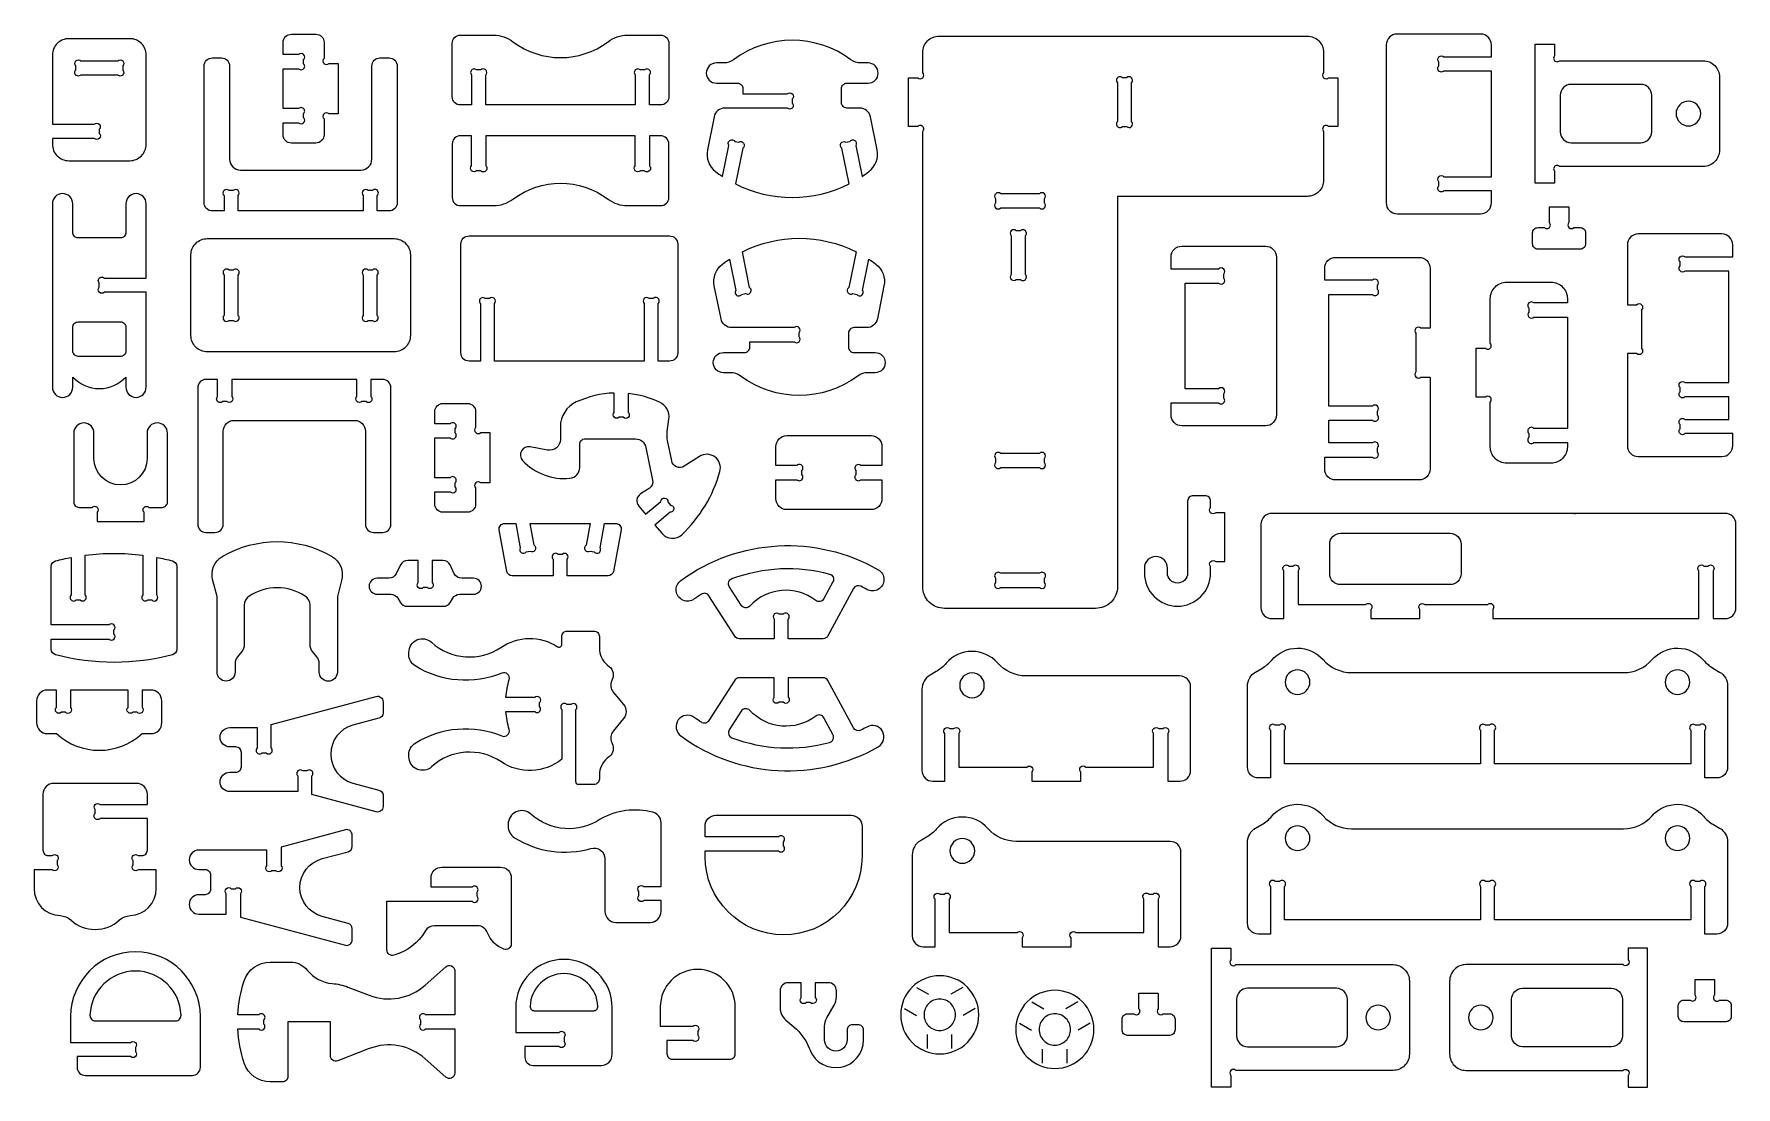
# Model space of a CAD drawing. Extents: x -471 to 979, y -690 to 1124.
# Drawn here: x -468 to 977, y -690 to 204 of the extents above; entities that cross this region are included whole.
import ezdxf

# ---------------------------------------------------------------- set-up
doc = ezdxf.new("R2010")
doc.units = 0
doc.header["$MEASUREMENT"] = 0
doc.layers.add('KONTUR', color=20, linetype='CONTINUOUS')

msp = doc.modelspace()

# ---------------------------------------------------------------- linework, layer by layer
at = {"layer": 'KONTUR'}
for points in [[(-256.5, 128.4), (-243.4, 128.4, 1), (-239.1, 132.7), (-239.1, 136.2, 1), (-243.4, 140.4), (-256.5, 140.4), (-256.5, 174.3), (-243.4, 174.3, 1), (-239.1, 178.5), (-239.1, 182, 1), (-243.4, 186.3), (-256.5, 186.3), (-256.5, 196.7, -0.414214), (-249.5, 203.6), (-228.7, 203.6, -0.414214), (-221.8, 196.7), (-221.8, 183, 1), (-217.5, 178.7), (-209.8, 178.7), (-209.8, 136), (-217.5, 136, 1), (-221.8, 131.7), (-221.8, 118.1, -0.414214), (-228.7, 111.2), (-249.5, 111.2, -0.414214), (-256.5, 118.1)], [(-106.1, 202.8), (-78, 202.8, -0.16263), (-61.4, 197.2, 0.334097), (19.3, 197.2, -0.16263), (35.9, 202.8), (64, 202.8, -0.414214), (70.9, 195.9), (70.9, 150.4, -0.414214), (64, 143.5), (54.4, 143.5), (54.4, 168.9, 1), (50.2, 173.2), (46.7, 173.2, 1), (42.4, 168.9), (42.4, 143.5), (-84.5, 143.5), (-84.5, 168.9, 1), (-88.8, 173.2), (-92.3, 173.2, 1), (-96.5, 168.9), (-96.5, 143.5), (-106.1, 143.5, -0.414214), (-113, 150.4), (-113, 195.9, -0.414214)], [(769.2, 70.6), (728.8, 70.6, -1), (724.5, 74.8), (724.5, 78.3, -1), (728.8, 82.6), (757.2, 82.6), (769.2, 82.6), (769.2, 172.3), (757.2, 172.3), (728.8, 172.3, -1), (724.5, 176.6), (724.5, 180.1, -1), (728.8, 184.3), (769.2, 184.3), (769.2, 194.5, 0.414214), (760, 203.7), (689.1, 203.7, 0.414214), (679.8, 194.5), (679.8, 60.4, 0.414214), (689.1, 51.1), (760, 51.1, 0.414214), (769.2, 60.4)], [(-438.5, 96.2), (-386.6, 96.2, 0.414214), (-372.8, 110.1), (-372.8, 186, 0.414214), (-386.6, 199.8), (-438.5, 199.8, 0.414214), (-452.4, 186), (-452.4, 127.1), (-416.8, 127.1, -1), (-412.6, 122.9), (-412.6, 119.4, -1), (-416.8, 115.1), (-452.4, 115.1), (-452.4, 110.1, 0.414214)], [(223.9, 76.4), (217.8, 106.9, -1), (221.1, 111.9), (224.5, 112.6, -1), (229.5, 109.2), (234.9, 82.8, 0.016944), (240.8, 87, 0.286808), (247.7, 105.3), (242, 133.5, 0.357001), (232.9, 140.9), (222.1, 140.9, -0.414214), (217.5, 145.5), (217.5, 157.4, -0.414214), (222.1, 162), (240, 162, 1), (240, 179.2), (233.8, 179.2, -0.161246), (225.5, 181.9, 0.331101), (125.8, 181.9, -0.161246), (117.5, 179.2), (111.3, 179.2, 1), (111.3, 162), (129.2, 162, -0.414214), (133.8, 157.4), (133.8, 152.9), (171.4, 152.9, -1), (175.7, 148.6), (175.7, 145.1, -1), (171.4, 140.9), (118.4, 140.9, 0.357001), (109.3, 133.5), (103.7, 105.3, 0.286808), (110.5, 87, 0.016944), (116.5, 82.8), (121.8, 109.2, -1), (126.8, 112.6), (130.2, 111.9, -1), (133.6, 106.9), (127.4, 76.4, 0.237707)], [(451.7, -265.5, -0.414214), (433.2, -284), (304.9, -284, -0.414214), (286.4, -265.5), (286.4, 120.9, 1), (282.2, 125.2), (274.4, 125.2), (274.4, 166.6), (282.2, 166.6, 1), (286.4, 170.9), (286.4, 188.1, -0.414214), (300.2, 202), (612.9, 202, -0.414214), (626.7, 188.1), (626.7, 170.9, 1), (631, 166.6), (638.7, 166.6), (638.7, 125.2), (631, 125.2, 1), (626.7, 120.9), (626.7, 79.7, -0.414214), (612.9, 65.9), (451.7, 65.9)], [(949, 91.3), (827, 91.3, 1), (822.8, 87.1), (822.8, 77.2), (806.3, 77.2), (806.3, 195.1), (822.8, 195.1), (822.8, 185.3, 1), (827, 181.1), (949, 181.1, -0.414214), (962.8, 167.2), (962.8, 105.2, -0.414214)], [(-428.2, 180.9), (-396.9, 180.9, -1), (-392.7, 176.7), (-392.7, 173.2, -1), (-396.9, 168.9), (-428.2, 168.9, -1), (-432.5, 173.2), (-432.5, 176.7, -1)], [(-316.6, 53.5, -0.414214), (-323.6, 60.4), (-323.6, 176.6, -0.414214), (-316.6, 183.5), (-308.9, 183.5, -0.414214), (-302, 176.6), (-302, 97.4, 0.414214), (-292.8, 88.2), (-190.5, 88.2, 0.414214), (-181.2, 97.4), (-181.2, 176.6, -0.414214), (-174.3, 183.5), (-166.6, 183.5, -0.414214), (-159.7, 176.6), (-159.7, 60.4, -0.414214), (-166.6, 53.5), (-176.6, 53.5), (-176.6, 66.6, 1), (-180.8, 70.9), (-184.3, 70.9, 1), (-188.6, 66.6), (-188.6, 53.5), (-294.7, 53.5), (-294.7, 66.6, 1), (-298.9, 70.9), (-302.4, 70.9, 1), (-306.7, 66.6), (-306.7, 53.5)], [(451.7, 162.4), (451.7, 129.4, 1), (455.9, 125.2), (459.4, 125.2, 1), (463.7, 129.4), (463.7, 162.4, 1), (459.4, 166.6), (455.9, 166.6, 1)], [(905.2, 120.6), (905.2, 151.7, 0.414214), (896, 161), (836.8, 161, 0.414214), (827.6, 151.7), (827.6, 120.6, 0.414214), (836.8, 111.4), (896, 111.4, 0.414214)], [(936.4, 146.7, 0.414214), (925.9, 136.2, 0.414214), (936.4, 125.7, 0.414214), (946.8, 136.2, 0.414214)], [(-106.1, 58), (-78, 58, 0.16263), (-61.4, 63.6, -0.334097), (19.3, 63.6, 0.16263), (35.9, 58), (64, 58, 0.414214), (70.9, 64.9), (70.9, 110.3, 0.414214), (64, 117.3), (54.4, 117.3), (54.4, 91.9, -1), (50.2, 87.6), (46.7, 87.6, -1), (42.4, 91.9), (42.4, 117.3), (-84.5, 117.3), (-84.5, 91.9, -1), (-88.8, 87.6), (-92.3, 87.6, -1), (-96.5, 91.9), (-96.5, 117.3), (-106.1, 117.3, 0.414214), (-113, 110.3), (-113, 64.9, 0.414214)], [(-390, 59.6), (-390, 35.2, -0.414214), (-394.7, 30.6), (-430.5, 30.6, -0.414214), (-435.1, 35.2), (-435.1, 59.6, 1), (-452.4, 59.6), (-452.4, -96.2, 1), (-435.1, -96.2), (-435.1, -87.5, 0.435619), (-390, -87.5), (-390, -96.2, 1), (-372.8, -96.2), (-372.8, -15.5), (-408.3, -15.5, -1), (-412.6, -11.2), (-412.6, -7.7, -1), (-408.3, -3.5), (-372.8, -3.5), (-372.8, 59.6, 1)], [(352.6, 56.1), (385.5, 56.1, 1), (389.8, 60.4), (389.8, 63.9, 1), (385.5, 68.1), (352.6, 68.1, 1), (348.3, 63.9), (348.3, 60.4, 1)], [(808.7, 39.4), (814.1, 39.4, 1), (818.4, 43.6), (818.4, 56.9), (834.9, 56.9), (834.9, 43.6, 1), (839.1, 39.4), (844.5, 39.4, -0.414214), (849.1, 34.8), (849.1, 25.6, -0.414214), (844.5, 21), (808.7, 21, -0.414214), (804.1, 25.6), (804.1, 34.8, -0.414214)], [(-334.8, 16.2, -0.414214), (-320.9, 30), (-162.3, 30, -0.414214), (-148.5, 16.2), (-148.5, -52.3, -0.414214), (-162.3, -66.1), (-320.9, -66.1, -0.414214), (-334.8, -52.3)], [(-77.1, -74), (-77.1, -25.1, 1), (-81.4, -20.9), (-84.9, -20.9, 1), (-89.1, -25.1), (-89.1, -74), (-98.7, -74, -0.414214), (-105.6, -67.1), (-105.6, 25.4, -0.414214), (-98.7, 32.3), (71.5, 32.3, -0.414214), (78.4, 25.4), (78.4, -67.1, -0.414214), (71.5, -74), (61.9, -74), (61.9, -25.1, 1), (57.6, -20.9), (54.1, -20.9, 1), (49.9, -25.1), (49.9, -74)], [(229.8, 18.8), (223.6, -11.6, 1), (227, -16.6), (230.4, -17.3, 1), (235.4, -14), (240.7, 12.5, -0.016944), (246.7, 8.3, -0.286808), (253.5, -10.1), (247.9, -38.2, -0.357001), (238.8, -45.6), (228, -45.6, 0.414214), (223.4, -50.2), (223.4, -62.1, 0.414214), (228, -66.7), (245.9, -66.7, -1), (245.9, -83.9), (239.7, -83.9, 0.161246), (231.4, -86.7, -0.331101), (131.7, -86.7, 0.161246), (123.4, -83.9), (117.2, -83.9, -1), (117.2, -66.7), (135.1, -66.7, 0.414214), (139.7, -62.1), (139.7, -57.6), (177.3, -57.6, 1), (181.5, -53.4), (181.5, -49.9, 1), (177.3, -45.6), (124.3, -45.6, -0.357001), (115.2, -38.2), (109.5, -10.1, -0.286808), (116.4, 8.3, -0.016944), (122.3, 12.5), (127.7, -14, 1), (132.7, -17.3), (136.1, -16.6, 1), (139.4, -11.6), (133.3, 18.8, -0.237707)], [(361.6, 32.5), (361.6, -0.5, 1), (365.8, -4.7), (369.3, -4.7, 1), (373.6, -0.5), (373.6, 32.5, 1), (369.3, 36.7), (365.8, 36.7, 1)], [(970.6, -104.3), (933.5, -104.3, -1), (929.3, -100), (929.3, -96.5, -1), (933.5, -92.3), (970.6, -92.3), (970.6, 2.5), (950, 2.5), (933.5, 2.5, -1), (929.3, 6.8), (929.3, 10.3, -1), (933.5, 14.5), (974, 14.5), (974, 24.7, 0.414214), (964.8, 34), (893.8, 34, 0.414214), (884.6, 24.7), (884.6, -26.1), (892.3, -26.1, -1), (896.6, -30.4), (896.6, -63.3, -1), (892.3, -67.6), (884.6, -67.6), (884.6, -145.8, 0.414214), (893.8, -155), (964.8, -155, 0.414214), (974, -145.8), (974, -135.6), (933.5, -135.6, -1), (929.3, -131.4), (929.3, -127.8, -1), (933.5, -123.6), (950, -123.6), (970.6, -123.6)], [(497.2, -109.5), (537.6, -109.5, 1), (541.9, -105.3), (541.9, -101.8, 1), (537.6, -97.5), (521.2, -97.5), (509.2, -97.5), (509.2, -7.8), (521.2, -7.8), (537.6, -7.8, 1), (541.9, -3.6), (541.9, -0.1, 1), (537.6, 4.2), (497.2, 4.2), (497.2, 14.4, -0.414214), (506.4, 23.6), (577.4, 23.6, -0.414214), (586.6, 14.4), (586.6, -119.7, -0.414214), (577.4, -129), (506.4, -129, -0.414214), (497.2, -119.7)], [(-306.7, -0.9), (-306.7, -35.2, 1), (-302.4, -39.4), (-298.9, -39.4, 1), (-294.7, -35.2), (-294.7, -0.9, 1), (-298.9, 3.3), (-302.4, 3.3, 1)], [(-188.6, -0.9), (-188.6, -35.2, 1), (-184.3, -39.4), (-180.8, -39.4, 1), (-176.6, -35.2), (-176.6, -0.9, 1), (-180.8, 3.3), (-184.3, 3.3, 1)], [(631.1, -124.2), (668.1, -124.2, 1), (672.4, -119.9), (672.4, -116.4, 1), (668.1, -112.2), (631.1, -112.2), (631.1, -17.4), (651.7, -17.4), (668.1, -17.4, 1), (672.4, -13.1), (672.4, -9.6, 1), (668.1, -5.4), (627.7, -5.4), (627.7, 4.8, -0.414214), (636.9, 14.1), (707.8, 14.1, -0.414214), (717.1, 4.8), (717.1, -46), (709.3, -46, 1), (705.1, -50.3), (705.1, -83.2, 1), (709.3, -87.5), (717.1, -87.5), (717.1, -165.7, -0.414214), (707.8, -174.9), (636.9, -174.9, -0.414214), (627.7, -165.7), (627.7, -155.5), (668.1, -155.5, 1), (672.4, -151.2), (672.4, -147.7, 1), (668.1, -143.5), (651.7, -143.5), (631.1, -143.5)], [(756.2, -63.1), (764, -63.1, 1), (768.2, -58.9), (768.2, -20.9, -0.414214), (782.1, -7), (819.8, -7, -0.414214), (833.6, -20.9), (833.6, -24.6), (805.2, -24.6, 1), (800.9, -28.9), (800.9, -32.4, 1), (805.2, -36.6), (833.6, -36.6), (833.6, -131.1), (805.2, -131.1, 1), (800.9, -135.4), (800.9, -138.9, 1), (805.2, -143.1), (833.6, -143.1), (833.6, -146.9, -0.414214), (819.8, -160.7), (782.1, -160.7, -0.414214), (768.2, -146.9), (768.2, -108.8, 1), (764, -104.6), (756.2, -104.6)], [(-430.5, -70, -0.414214), (-435.1, -65.4), (-435.1, -45.3, -0.414214), (-430.5, -40.7), (-394.7, -40.7, -0.414214), (-390, -45.3), (-390, -65.4, -0.414214), (-394.7, -70)], [(-322.1, -89.6, 0.414214), (-329, -96.5), (-329, -212.6, 0.414214), (-322.1, -219.5), (-314.4, -219.5, 0.414214), (-307.4, -212.6), (-307.4, -133.5, -0.414214), (-298.2, -124.3), (-195.9, -124.3, -0.414214), (-186.7, -133.5), (-186.7, -212.6, 0.414214), (-179.7, -219.5), (-172, -219.5, 0.414214), (-165.1, -212.6), (-165.1, -96.5, 0.414214), (-172, -89.6), (-182, -89.6), (-182, -104, -1), (-186.2, -108.3), (-189.7, -108.3, -1), (-194, -104), (-194, -89.6), (-300.1, -89.6), (-300.1, -104, -1), (-304.3, -108.3), (-307.8, -108.3, -1), (-312.1, -104), (-312.1, -89.6)], [(71, -123.3, 0.327736), (63.1, -108.9, 0.082502), (36.5, -101.5), (36.5, -117.5, -1), (32.2, -121.7), (28.7, -121.7, -1), (24.5, -117.5), (24.5, -101.1, 0.098873), (-7.7, -108.7, 0.293434), (-21.2, -129.7), (-21.2, -140.6, -0.470319), (-32.1, -149.6), (-46.8, -146.8, 0.725517), (-53.2, -158.4, 0.232505), (-13.2, -173.5, 0.386628), (-4.8, -164.3), (-4.8, -144.7, -0.414214), (-0.2, -140), (42.5, -140, -0.356602), (51.5, -147.4), (57.1, -175, -0.310333), (54.1, -182.2), (46.9, -186.8, 0.45464), (45.3, -197.1), (51.2, -204), (64.1, -193.1, -1), (70.1, -193.6), (72.4, -196.3, -1), (71.9, -202.3), (59, -213.2), (65.1, -220.4, 0.429009), (81.8, -221.4, 0.137809), (114.2, -167.7, 0.686905), (96.9, -154.9), (83.9, -163.2, -0.526329), (73.3, -158.7), (69.8, -141.5, -0.083534), (69.6, -133.9)], [(-127.8, -185), (-114.7, -185, 1), (-110.4, -180.8), (-110.4, -177.3, 1), (-114.7, -173), (-127.8, -173), (-127.8, -139.2), (-114.7, -139.2, 1), (-110.4, -134.9), (-110.4, -131.4, 1), (-114.7, -127.2), (-127.8, -127.2), (-127.8, -116.8, -0.414214), (-120.9, -109.9), (-100, -109.9, -0.414214), (-93.1, -116.8), (-93.1, -130.5, 1), (-88.8, -134.7), (-81.1, -134.7), (-81.1, -177.5), (-88.8, -177.5, 1), (-93.1, -181.7), (-93.1, -195.4, -0.414214), (-100, -202.3), (-120.9, -202.3, -0.414214), (-127.8, -195.4)], [(-417.1, -156.6), (-417.1, -135.1, 1), (-434.3, -135.1), (-434.3, -193.6, 0.414214), (-429.7, -198.2), (-418.7, -198.2, -1), (-414.4, -202.4), (-414.4, -210.2), (-374.6, -210.2), (-374.6, -202.4, -1), (-370.4, -198.2), (-359.3, -198.2, 0.414214), (-354.7, -193.6), (-354.7, -135.1, 1), (-372, -135.1), (-372, -156.6, -1)], [(242.5, -200.1), (171, -200.1, -0.414214), (161.8, -190.8), (161.8, -174.7), (179.5, -174.7, 1), (183.8, -170.4), (183.8, -166.9, 1), (179.5, -162.7), (161.8, -162.7), (161.8, -146.5, -0.414214), (171, -137.3), (242.5, -137.3, -0.414214), (251.8, -146.5), (251.8, -162.7), (234, -162.7, 1), (229.7, -166.9), (229.7, -170.4, 1), (234, -174.7), (251.8, -174.7), (251.8, -190.8, -0.414214)], [(352.6, -164.4), (385.5, -164.4, 1), (389.8, -160.2), (389.8, -156.7, 1), (385.5, -152.4), (352.6, -152.4, 1), (348.3, -156.7), (348.3, -160.2, 1)], [(494.1, -249.7, 1), (474.6, -249.7), (474.6, -253.9, 0.414214), (502.7, -282.1, 0.414214), (530.8, -253.9), (530.8, -248.4, -1), (535.1, -244.2), (542.8, -244.2), (542.8, -202.7), (535.1, -202.7, -1), (530.8, -198.4), (530.8, -192.9, 0.414214), (526.2, -188.3), (515.9, -188.3, 0.414214), (511.3, -192.9), (511.3, -253.9, -1), (494.1, -253.9)], [(23.9, -252.6, -0.361445), (19.3, -256.3), (-15.4, -256.3), (-15.4, -242.3, 1), (-19.6, -238.1), (-23.1, -238.1, 1), (-27.4, -242.3), (-27.4, -256.3), (-62.1, -256.3, -0.361445), (-66.6, -252.6), (-73.1, -217.4, -0.469028), (-68.6, -211.9), (-59, -211.9), (-55.2, -232.5, 1), (-50.3, -235.9), (-46.8, -235.3, 1), (-43.4, -230.3), (-46.8, -211.9), (4.1, -211.9), (0.7, -230.3, 1), (4.1, -235.3), (7.5, -235.9, 1), (12.5, -232.5), (16.3, -211.9), (25.8, -211.9, -0.469028), (30.4, -217.4)], [(605, -280.7), (662.6, -280.7, -1), (666.9, -284.9), (666.9, -292.7), (708.4, -292.7), (708.4, -284.9, -1), (712.6, -280.7), (766, -280.7, -1), (770.3, -284.9), (770.3, -292.7), (886.7, -292.7), (945.3, -292.7), (945.3, -252.2, -1), (949.6, -248), (953.1, -248, -1), (957.3, -252.2), (957.3, -292.7), (967.5, -292.7, 0.414214), (976.7, -283.5), (976.7, -212.5, 0.414214), (967.5, -203.3), (582.8, -203.3, 0.414214), (573.5, -212.5), (573.5, -283.5, 0.414214), (582.8, -292.7), (593, -292.7), (593, -252.2, -1), (597.2, -248), (600.7, -248, -1), (605, -252.2)], [(-307.7, -239.6, -0.267035), (-215.5, -239.6, -0.33993), (-206.9, -260.4), (-210.5, -274), (-210.5, -338.1, -1), (-225.9, -338.1), (-225.9, -330.9, 0.173888), (-228, -325), (-231.5, -320.7, -0.173888), (-233.7, -314.9), (-233.7, -281.3, 0.254451), (-237.9, -273.5, 0.295226), (-285.3, -273.5, 0.254451), (-289.5, -281.3), (-289.5, -314.9, -0.173888), (-291.6, -320.7), (-295.2, -325, 0.173888), (-297.3, -330.9), (-297.3, -338.1, -1), (-312.6, -338.1), (-312.6, -274), (-316.3, -260.4, -0.33993)], [(81.1, -260.3, -0.296281), (248.6, -251.1, -1), (238.9, -267.9, 0.010719), (233.9, -265.2, 0.409028), (227.7, -267.1), (205.9, -307.3, -0.275451), (201.9, -309.7), (172.3, -309.7), (172.3, -293.1, 1), (168, -288.9), (164.5, -288.9, 1), (160.3, -293.1), (160.3, -309.7), (130.7, -309.7, -0.256138), (126.8, -307.6), (104.9, -273.3, 0.41701), (98.5, -271.9, 0.01351), (92.5, -276, -1)], [(734.1, -263.8), (641.1, -263.8, -0.414214), (631.9, -254.6), (631.9, -229.4, -0.414214), (641.1, -220.2), (734.1, -220.2, -0.414214), (743.4, -229.4), (743.4, -254.6, -0.414214)], [(-453.3, -252.6), (-453.3, -248.2, -0.339868), (-449.8, -243.7, -0.017741), (-436.5, -240.7), (-436.5, -272.6, 1), (-432.2, -276.8), (-428.7, -276.8, 1), (-424.5, -272.6), (-424.5, -238.8, -0.063321), (-375.7, -238.8), (-375.7, -272.6, 1), (-371.5, -276.8), (-368, -276.8, 1), (-363.7, -272.6), (-363.7, -240.7, -0.017741), (-350.3, -243.7, -0.339868), (-346.9, -248.2), (-346.9, -318.8, -0.339868), (-350.3, -323.3, -0.130898), (-449.8, -323.3, -0.339868), (-453.3, -318.8), (-453.3, -310), (-404.3, -310, 1), (-400.1, -305.7), (-400.1, -302.2, 1), (-404.3, -298), (-453.3, -298)], [(-159.2, -275.4), (-157.2, -278.8, 0.267949), (-151.2, -282.2), (-120.5, -282.2, 0.267949), (-114.5, -278.8), (-112.6, -275.4, -0.267949), (-106.6, -272), (-95, -272, 1), (-95, -258.4), (-104.9, -258.4, -0.288239), (-111.2, -254.5), (-114.8, -247.1, 0.288239), (-121, -243.2), (-129.9, -243.2), (-129.9, -262.1, -1), (-134.1, -266.3), (-137.6, -266.3, -1), (-141.9, -262.1), (-141.9, -243.2), (-150.7, -243.2, 0.288239), (-157, -247.1), (-160.6, -254.5, -0.288239), (-166.8, -258.4), (-176.7, -258.4, 1), (-176.7, -272), (-165.2, -272, -0.267949)], [(207.4, -254.8, -0.483161), (210.2, -261.5), (202.5, -275.7, -0.46149), (195.6, -277.2, 0.387543), (139.6, -282, -0.491578), (132.3, -281.3), (122.2, -265.5, -0.476222), (124.5, -258.7, -0.158028)], [(352.6, -266.2), (385.5, -266.2, 1), (389.8, -261.9), (389.8, -258.4, 1), (385.5, -254.2), (352.6, -254.2, 1), (348.3, -258.4), (348.3, -261.9, 1)], [(11.9, -425.5), (11.9, -428.9, -0.414214), (7.3, -433.6), (-5.7, -433.6, -0.414214), (-8, -431.3), (-8, -369.9, 1), (-12.2, -365.6), (-15.7, -365.6, 1), (-20, -369.9), (-20, -412.1, -0.33145), (-71.6, -414.1, 0.343881), (-130.5, -418.5, -0.650317), (-149.8, -409.9), (-149.8, -408.2, -0.258498), (-144.4, -398.4, -0.242557), (-70.8, -392.3, 0.631373), (-64.6, -386.7, -0.05204), (-67.4, -371.6), (-43, -371.6, 1), (-38.8, -367.4), (-38.8, -363.9, 1), (-43, -359.6), (-67.4, -359.6, -0.05204), (-64.6, -344.5, 0.631373), (-70.8, -338.9, -0.242557), (-144.4, -332.8, -0.258498), (-149.8, -323), (-149.8, -321.3, -0.650317), (-130.5, -312.8, 0.343881), (-71.6, -317.1, -0.303388), (-23.5, -316.5, 0.595263), (-20, -314.6), (-20, -307.8, -0.414214), (-15.3, -303.2), (7.3, -303.2, -0.414214), (11.9, -307.8), (11.9, -317.7, 0.222745), (18.6, -331.9), (20.4, -333.5, -0.341843), (22.9, -344.5), (22.5, -345.3, 0.29127), (23.7, -355.1), (32.5, -365.7, -0.360967), (32.5, -377.5), (23.7, -388.1, 0.29127), (22.5, -398), (22.9, -398.7, -0.341843), (20.4, -409.8), (18.6, -411.3, 0.222745)], [(571.3, -428, -0.414214), (562.1, -418.7), (562.1, -350, -0.267949), (569, -338), (574.2, -334.9, 0.085844), (582.7, -327.9, -0.457549), (626.3, -327.5, 0.215842), (650.5, -338.5), (881.2, -338.5, 0.215842), (905.5, -327.5, -0.457549), (949.1, -327.9, 0.085844), (957.6, -334.9), (962.8, -338, -0.267949), (969.7, -350), (969.7, -418.7, -0.414214), (960.5, -428), (950.3, -428), (950.3, -387.5, 1), (946, -383.2), (942.5, -383.2, 1), (938.3, -387.5), (938.3, -416), (771.9, -416), (771.9, -387.5, 1), (767.6, -383.2), (764.1, -383.2, 1), (759.9, -387.5), (759.9, -416), (593.5, -416), (593.5, -387.5, 1), (589.2, -383.2), (585.7, -383.2, 1), (581.5, -387.5), (581.5, -428)], [(309.4, -386), (312.9, -386, -1), (317.1, -390.2), (317.1, -418.7), (374.8, -418.7, -1), (379, -422.9), (379, -430.7), (420.5, -430.7), (420.5, -422.9, -1), (424.8, -418.7), (482.4, -418.7), (482.4, -390.2, -1), (486.7, -386), (490.2, -386, -1), (494.4, -390.2), (494.4, -430.7), (504.6, -430.7, 0.414214), (513.8, -421.5), (513.8, -350.5, 0.414214), (504.6, -341.3), (374.2, -341.3, -0.215842), (349.9, -330.3, 0.457549), (306.3, -330.6, -0.085844), (297.8, -337.7), (292.6, -340.7, 0.267949), (285.7, -352.7), (285.7, -421.5, 0.414214), (294.9, -430.7), (305.1, -430.7), (305.1, -390.2, -1)], [(81.1, -392.3, 0.296281), (248.6, -401.5, 1), (238.9, -384.7, -0.010719), (233.9, -387.4, -0.409028), (227.7, -385.5), (205.9, -345.3, 0.275451), (201.9, -342.9), (172.3, -342.9), (172.3, -359.5, -1), (168, -363.7), (164.5, -363.7, -1), (160.3, -359.5), (160.3, -342.9), (130.7, -342.9, 0.256138), (126.8, -345), (104.9, -379.3, -0.41701), (98.5, -380.7, -0.01351), (92.5, -376.6, 1)], [(328.3, -338.8, 0.414214), (317.8, -349.3, 0.414214), (328.3, -359.8, 0.414214), (338.7, -349.3, 0.414214)], [(604.6, -336.1, 0.414214), (594.1, -346.6, 0.414214), (604.6, -357, 0.414214), (615.1, -346.6, 0.414214)], [(927.1, -336.1, 0.414214), (916.7, -346.6, 0.414214), (927.1, -357, 0.414214), (937.6, -346.6, 0.414214)], [(-456.6, -390.3), (-449, -390.3, 0.389467), (-376.2, -390.3), (-368.7, -390.3, 0.414214), (-359.5, -381), (-359.5, -362.5, 0.414214), (-368.7, -353.3), (-376.2, -353.3), (-376.2, -368, -1), (-380.5, -372.2), (-384, -372.2, -1), (-388.2, -368), (-388.2, -353.3), (-437, -353.3), (-437, -368, -1), (-441.3, -372.2), (-444.8, -372.2, -1), (-449, -368), (-449, -353.3), (-456.6, -353.3, 0.414214), (-465.8, -362.5), (-465.8, -381, 0.414214)], [(-278.6, -385.2), (-278.6, -402.5, 1), (-274.3, -406.7), (-270.8, -406.7, 1), (-266.6, -402.5), (-266.6, -382.6), (-177.5, -358.7, -0.493145), (-171.7, -363.2), (-171.7, -372.8, -0.339454), (-175.2, -377.3), (-197.3, -383.2, 0.767327), (-197.3, -432.3), (-175.2, -438.2, -0.339454), (-171.7, -442.7), (-171.7, -452.3, -0.493145), (-177.5, -456.8), (-232.1, -442.1), (-232.1, -426.3, 1), (-236.4, -422), (-239.9, -422, 1), (-244.1, -426.3), (-244.1, -439.6), (-301.8, -439.6, -1), (-301.8, -423.1), (-296.6, -423.1, 0.414214), (-292, -418.5), (-292, -406.3, 0.414214), (-296.6, -401.6), (-301.8, -401.6, -1), (-301.8, -385.2)], [(207.4, -397.8, 0.483161), (210.2, -391.1), (202.5, -376.9, 0.46149), (195.6, -375.4, -0.387543), (139.6, -370.6, 0.491578), (132.3, -371.3), (122.2, -387, 0.476222), (124.5, -393.8, 0.158028)], [(-436.8, -548.5, 0.390295), (-395.4, -548.5, -0.179271), (-386.5, -544.9, 0.404093), (-364.2, -521.8), (-364.2, -505.9), (-379.6, -505.9, -1), (-383.8, -501.7), (-383.8, -498.2, -1), (-379.6, -493.9), (-376.4, -493.9, 0.414214), (-371.8, -489.3), (-371.8, -462.5), (-411.9, -462.5, -1), (-416.1, -458.2), (-416.1, -454.7, -1), (-411.9, -450.5), (-371.8, -450.5), (-371.8, -441.8, 0.414214), (-381, -432.6), (-451.2, -432.6, 0.414214), (-460.4, -441.8), (-460.4, -489.3, 0.414214), (-455.8, -493.9), (-452.6, -493.9, -1), (-448.4, -498.2), (-448.4, -501.7, -1), (-452.6, -505.9), (-468, -505.9), (-468, -521.8, 0.404093), (-445.7, -544.9, -0.179271)], [(55.1, -550.6, 0.414214), (64.3, -541.3), (64.3, -532.1), (49.8, -532.1, -1), (45.5, -527.9), (45.5, -524.4, -1), (49.8, -520.1), (64.3, -520.1), (64.3, -466, 0.342082), (57.4, -457.1, 0.194861), (12.7, -463, -0.343881), (-46.2, -458.7, 0.650317), (-65.5, -467.3), (-65.5, -468.9, 0.258498), (-60.1, -478.7, 0.212615), (4.8, -487.9, -0.498511), (16.6, -496.7), (16.6, -541.3, 0.414214), (25.8, -550.6)], [(101.7, -489.9), (164, -489.9, 1), (168.3, -485.6), (168.3, -482.1, 1), (164, -477.9), (101.7, -477.9), (101.7, -468.9, -0.414214), (110.9, -459.6), (225.6, -459.6, -0.414214), (234.9, -468.9), (234.9, -494.6, -1), (101.7, -494.6)], [(308.9, -559.3), (366.5, -559.3, -1), (370.8, -563.6), (370.8, -571.3), (412.3, -571.3), (412.3, -563.6, -1), (416.5, -559.3), (474.2, -559.3), (474.2, -530.9, -1), (478.4, -526.6), (481.9, -526.6, -1), (486.2, -530.9), (486.2, -571.3), (496.4, -571.3, 0.414214), (505.6, -562.1), (505.6, -491.1, 0.414214), (496.4, -481.9), (366, -481.9, -0.215842), (341.7, -470.9, 0.457549), (298.1, -471.3, -0.085844), (289.6, -478.3), (284.4, -481.3, 0.267949), (277.5, -493.3), (277.5, -562.1, 0.414214), (286.7, -571.3), (296.9, -571.3), (296.9, -530.9, -1), (301.1, -526.6), (304.6, -526.6, -1), (308.9, -530.9)], [(571.3, -560.5, -0.414214), (562.1, -551.3), (562.1, -482.5, -0.267949), (569, -470.5), (574.2, -467.5, 0.085844), (582.7, -460.5, -0.457549), (626.3, -460.1, 0.215842), (650.5, -471.1), (881.2, -471.1, 0.215842), (905.5, -460.1, -0.457549), (949.1, -460.5, 0.085844), (957.6, -467.5), (962.8, -470.5, -0.267949), (969.7, -482.5), (969.7, -551.3, -0.414214), (960.5, -560.5), (950.3, -560.5), (950.3, -520.1, 1), (946, -515.8), (942.5, -515.8, 1), (938.3, -520.1), (938.3, -548.5), (771.9, -548.5), (771.9, -520.1, 1), (767.6, -515.8), (764.1, -515.8, 1), (759.9, -520.1), (759.9, -548.5), (593.5, -548.5), (593.5, -520.1, 1), (589.2, -515.8), (585.7, -515.8, 1), (581.5, -520.1), (581.5, -560.5)], [(-304.8, -543.6), (-304.8, -526.3, -1), (-300.5, -522), (-297, -522, -1), (-292.8, -526.3), (-292.8, -546.2), (-203.7, -570, 0.493145), (-197.9, -565.6), (-197.9, -555.9, 0.339454), (-201.3, -551.5), (-223.5, -545.5, -0.767327), (-223.5, -496.5), (-201.3, -490.6, 0.339454), (-197.9, -486.1), (-197.9, -476.5, 0.493145), (-203.7, -472), (-258.3, -486.6), (-258.3, -502.5, -1), (-262.6, -506.7), (-266.1, -506.7, -1), (-270.3, -502.5), (-270.3, -489.2), (-328, -489.2, 1), (-328, -505.7), (-322.8, -505.7, -0.414214), (-318.2, -510.3), (-318.2, -522.5, -0.414214), (-322.8, -527.1), (-328, -527.1, 1), (-328, -543.6)], [(604.6, -468.7, 0.414214), (594.1, -479.1, 0.414214), (604.6, -489.6, 0.414214), (615.1, -479.1, 0.414214)], [(927.1, -468.7, 0.414214), (916.7, -479.1, 0.414214), (927.1, -489.6, 0.414214), (937.6, -479.1, 0.414214)], [(320, -479.4, 0.414214), (309.5, -489.9, 0.414214), (320, -500.4, 0.414214), (330.5, -489.9, 0.414214)], [(-62.9, -569, -0.523785), (-69.1, -573.3, -0.215477), (-83, -559.5, 0.311559), (-91.6, -553.5), (-128, -553.5, 0.26463), (-135.9, -558.1, -0.192172), (-162.5, -578.5, -0.49737), (-168.4, -574.1), (-168.4, -532.7), (-96.2, -532.7, 1), (-91.9, -528.4), (-91.9, -524.9, 1), (-96.2, -520.7), (-131, -520.7), (-131, -512.9, -0.414214), (-121.8, -503.7), (-72.1, -503.7, -0.414214), (-62.9, -512.9)], [(-431.4, -673.7, 0.414214), (-424.4, -680.6), (-333.7, -680.6, 0.414214), (-326.8, -673.7), (-326.8, -630.6, 1), (-436.9, -630.6), (-436.9, -652.6), (-386.1, -652.6, -1), (-381.9, -656.8), (-381.9, -660.3, -1), (-386.1, -664.6), (-431.4, -664.6)], [(685.7, -676.3), (552.3, -676.3, 1), (548, -680.5), (548, -690.4), (531.5, -690.4), (531.5, -572.4), (548, -572.4), (548, -582.3, 1), (552.3, -586.5), (685.7, -586.5, -0.414214), (699.5, -600.4), (699.5, -662.4, -0.414214)], [(747.5, -676.3), (880.9, -676.3, -1), (885.1, -680.5), (885.1, -690.4), (901.6, -690.4), (901.6, -572.4), (885.1, -572.4), (885.1, -582.3, -1), (880.9, -586.5), (747.5, -586.5, 0.414214), (733.7, -600.4), (733.7, -662.4, 0.414214)], [(-420.5, -629.4, 0.4236), (-415.9, -634.2), (-347.8, -634.2, 0.4236), (-343.2, -629.4, 0.968558)], [(-110.8, -629.1), (-135.6, -629.1, 1), (-139.9, -633.4), (-139.9, -636.9, 1), (-135.6, -641.1), (-110.8, -641.1), (-110.8, -678.6, -0.647905), (-118.5, -682), (-136, -666.4, 0.282198), (-183.5, -657.8), (-210.1, -668.2, -0.527677), (-216.4, -663.9), (-216.4, -635.1), (-252.4, -635.1), (-252.4, -681.4, -0.414214), (-257, -686), (-267.6, -686, -0.324633), (-289.6, -670.1, -0.065576), (-295, -641.1), (-277.1, -641.1, 1), (-272.8, -636.9), (-272.8, -633.4, 1), (-277.1, -629.1), (-295, -629.1, -0.065576), (-289.6, -600.2, -0.324633), (-267.6, -584.3), (-250.4, -584.3, -0.228179), (-236, -591.2, 0.208491), (-214.8, -602.5, -0.074187), (-201.5, -605.5), (-183.5, -612.5, 0.282198), (-136, -603.9), (-118.5, -588.3, -0.647905), (-110.8, -591.7)], [(-59.1, -644), (-22.4, -644, -1), (-18.1, -648.2), (-18.1, -651.7, -1), (-22.4, -656), (-51.3, -656), (-51.3, -665.1, 0.414214), (-44.4, -672), (13.6, -672, 0.414214), (22.8, -662.8), (22.8, -623, 1), (-59.1, -623)], [(63.6, -638.8), (91.2, -638.8, -1), (95.5, -643), (95.5, -646.5, -1), (91.2, -650.8), (69.3, -650.8), (69.3, -662.2, 0.414214), (73.9, -666.8), (122.7, -666.8, 0.414214), (127.3, -662.2), (127.3, -622.4, 1), (63.6, -622.4)], [(-46.9, -622, 0.4236), (-43.4, -625.6), (7.2, -625.6, 0.4236), (10.6, -622, 0.968558)], [(190.1, -657.5), (190.8, -659.2, 0.825341), (236.2, -650.4), (236.2, -642.1, 0.414214), (231.6, -637.5), (226.8, -637.5, 0.414214), (222.2, -642.1), (222.2, -650.4, -1), (203.1, -650.4), (203.1, -638.7, -0.131652), (204.9, -631.8), (211.3, -620.8, 0.131652), (213.2, -613.9), (213.2, -608.7, 0.414214), (206.2, -601.8), (195.2, -601.8), (195.2, -614.4, -1), (191, -618.7), (187.5, -618.7, -1), (183.2, -614.4), (183.2, -601.8), (172.2, -601.8, 0.414214), (165.3, -608.7), (165.3, -623, 0.220517), (170.2, -633.6), (177.1, -639.4, -0.122252)], [(300.8, -595.9, 0.414214), (267.7, -629.1, 0.414214), (300.8, -662.3, 0.414214), (334, -629.1, 0.414214)], [(646.9, -647), (646.9, -615.9, 0.414214), (637.6, -606.6), (562.1, -606.6, 0.414214), (552.8, -615.9), (552.8, -647, 0.414214), (562.1, -656.2), (637.6, -656.2, 0.414214)], [(786.3, -647), (786.3, -615.9, -0.414214), (795.5, -606.6), (871.1, -606.6, -0.414214), (880.3, -615.9), (880.3, -647, -0.414214), (871.1, -656.2), (795.5, -656.2, -0.414214)], [(932.4, -616.6), (937.8, -616.6, 1), (942, -612.3), (942, -599), (958.5, -599), (958.5, -612.3, 1), (962.8, -616.6), (968.2, -616.6, -0.414214), (972.8, -621.2), (972.8, -630.4, -0.414214), (968.2, -635), (932.4, -635, -0.414214), (927.8, -630.4), (927.8, -621.2, -0.414214)], [(300.8, -615.7, 0.414214), (287.5, -629.1, 0.414214), (300.8, -642.4, 0.414214), (314.2, -629.1, 0.414214)], [(398.6, -608.3, 0.414214), (365.4, -641.5, 0.414214), (398.6, -674.7, 0.414214), (431.7, -641.5, 0.414214)], [(460.2, -628.2), (465.6, -628.2, 1), (469.9, -623.9), (469.9, -610.6), (486.4, -610.6), (486.4, -623.9, 1), (490.6, -628.2), (496, -628.2, -0.414214), (500.6, -632.8), (500.6, -641.9, -0.414214), (496, -646.6), (460.2, -646.6, -0.414214), (455.6, -641.9), (455.6, -632.8, -0.414214)], [(673, -620.9, 0.414214), (662.5, -631.4, 0.414214), (673, -641.9, 0.414214), (683.5, -631.4, 0.414214)], [(760.1, -620.9, 0.414214), (749.7, -631.4, 0.414214), (760.1, -641.9, 0.414214), (770.6, -631.4, 0.414214)], [(398.6, -628.2, 0.414214), (385.2, -641.5, 0.414214), (398.6, -654.9, 0.414214), (411.9, -641.5, 0.414214)]]:
    msp.add_lwpolyline(points, format="xyb", close=True, dxfattribs=at)
for points in [[(838.5, -203.2, 0.014798), (840.4, -203.3)], [(-233.7, -281.3, 0.254451), (-237.9, -273.5)]]:
    msp.add_lwpolyline(points, format="xyb", dxfattribs=at)
for points in [[(281.2, -605.8), (291.4, -611.7)], [(320.5, -605.8), (310.2, -611.7)], [(378.9, -618.2), (389.1, -624.1)], [(418.2, -618.2), (408, -624.1)], [(270.8, -623.7), (281.1, -629.6)], [(330.8, -623.7), (320.6, -629.6)], [(290.5, -657.7), (290.5, -645.9)], [(311.2, -657.7), (311.2, -645.9)], [(368.6, -636.1), (378.8, -642.1)], [(428.5, -636.1), (418.3, -642.1)], [(388.2, -670.2), (388.2, -658.4)], [(408.9, -670.2), (408.9, -658.4)]]:
    msp.add_lwpolyline(points, dxfattribs=at)

doc.saveas('drawing.dxf')
